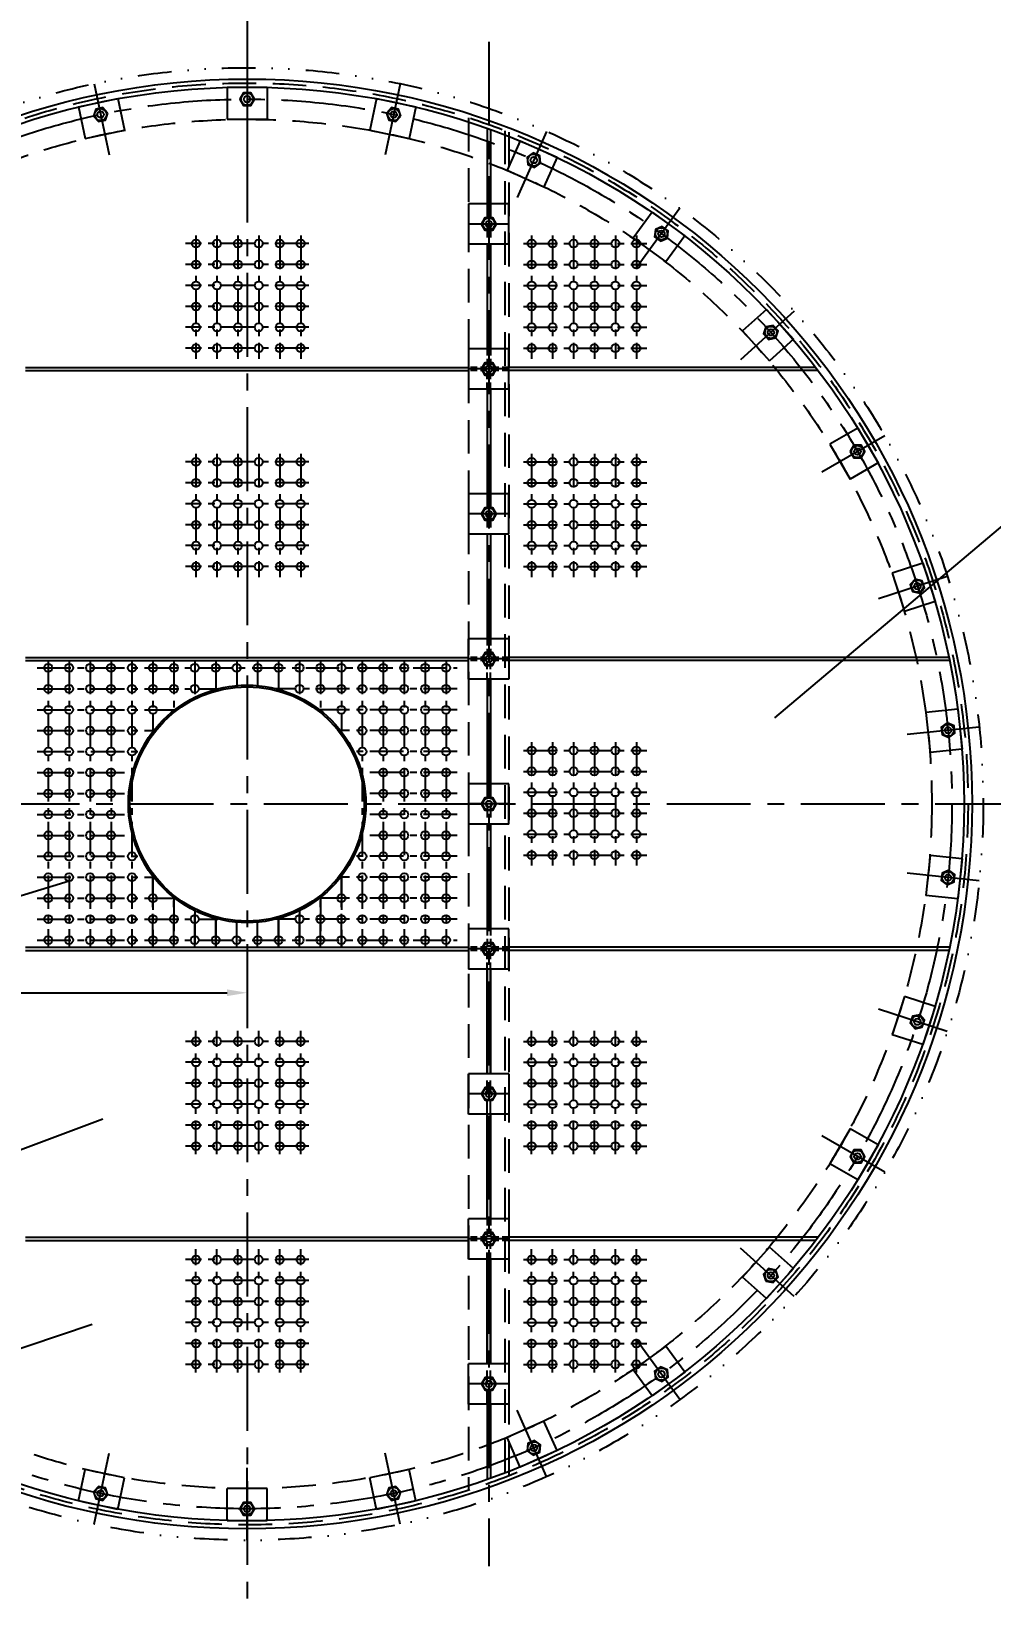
# Model space of a CAD drawing. Extents: x -28112 to -2231, y -2720 to 15724.
# Drawn here: x -7006 to -5220, y 1759 to 4687 of the extents above; entities that cross this region are included whole.
import ezdxf

# ---------------------------------------------------------------- set-up
doc = ezdxf.new("R2010")
doc.units = 0
doc.header["$LTSCALE"] = 250
doc.header["$MEASUREMENT"] = 0
for name, pattern in [('CENTER', [2, 1.25, -0.25, 0.25, -0.25]), ('DASHED', [0.75, 0.5, -0.25]), ('DIVIDE', [1.25, 0.5, -0.25, 0, -0.25, 0, -0.25])]:
    doc.linetypes.add(name, pattern=pattern)
doc.layers.get('0').update_dxf_attribs({"linetype": 'CONTINUOUS'})
doc.layers.get('DEFPOINTS').update_dxf_attribs({"linetype": 'CONTINUOUS'})
doc.layers.add('1', color=7, linetype='CONTINUOUS')
doc.styles.get("Standard").update_dxf_attribs({"font": 'txt.shx', "width": 0.75})
doc.dimstyles.new('STANDARD$0', dxfattribs={"dimscale": 15, "dimtxt": 3, "dimasz": 2.5, "dimexe": 1, "dimexo": 0, "dimgap": 1, "dimtad": 1, "dimdec": 0, "dimzin": 0, "dimdsep": 46, "dimtxsty": 'Standard', "dimcen": 0.09, "dimclrd": 7, "dimclre": 7, "dimclrt": 7, "dimadec": 0, "dimazin": 0, "dimtfac": 1, "dimtdec": 0, "dimtmove": 0, "dimatfit": 2, "dimfxl": 0, "dimtolj": 1, "dimtzin": 0, "dimarcsym": 0})

# ---------------------------------------------------------------- blocks, each defined once
blk = doc.blocks.new('*D191')
at = {"color": 7, "linetype": 'ByBlock'}
for p, q in [((-6137.9, 3103.8), (-6137.9, 2881.8)), ((-5162.9, 2975.4), (-5162.9, 2881.8)), ((-6100.4, 2896.8), (-5200.4, 2896.8))]:
    blk.add_line(p, q, dxfattribs=at)
for points in [[(-6100.4, 2903.1), (-6100.4, 2890.6), (-6137.9, 2896.8)], [(-5200.4, 2903.1), (-5200.4, 2890.6), (-5162.9, 2896.8)]]:
    blk.add_solid(points, dxfattribs=at)
at = {"layer": 'DEFPOINTS', "color": 0, "linetype": 'ByBlock'}
for p in [(-6137.9, 3103.8), (-5162.9, 2975.4), (-5162.9, 2896.8)]:
    blk.add_point(p, dxfattribs=at)
at = {"color": 7, "linetype": 'ByBlock', "insert": (-5859.4, 2934.3), "char_height": 45, "attachment_point": 5}
blk.add_mtext('\\A1;650', dxfattribs=at)

msp = doc.modelspace()

# ---------------------------------------------------------------- linework, layer by layer
at = {"layer": '1', "color": 0, "linetype": 'CENTER', "ltscale": 0.5}
for p, q in [((-6604, 4737.4), (-6604, 1759.3)), ((-6154, 4667.8), (-6154, 1829)), ((-6116.5, 4328.4), (-6191.5, 4328.4)), ((-6116.5, 4058.4), (-6191.5, 4058.4)), ((-6116.5, 3788.4), (-6191.5, 3788.4)), ((-6116.5, 3518.4), (-6191.5, 3518.4)), ((-8072.7, 3248.4), (-5135.4, 3248.4)), ((-6116.5, 3248.4), (-6191.5, 3248.4)), ((-6116.5, 2978.4), (-6191.5, 2978.4)), ((-6116.5, 2708.4), (-6191.5, 2708.4)), ((-6116.5, 2438.4), (-6191.5, 2438.4)), ((-6116.5, 2168.4), (-6191.5, 2168.4))]:
    msp.add_line(p, q, dxfattribs=at)
at = {"layer": '1', "color": 0}
for p, q in [((-6604, 4619.4), (-6604, 4484.4)), ((-6889.1, 4589.4), (-6861, 4457.4)), ((-6319, 4589.4), (-6347, 4457.4)), ((-6046.4, 4500.9), (-6101.3, 4377.6)), ((-5798.2, 4357.6), (-5877.5, 4248.4)), ((-5585.2, 4165.8), (-5685.5, 4075.5)), ((-5416.7, 3933.9), (-5533.6, 3866.4)), ((-5621, 3408.8), (-5172.9, 3786.6)), ((-5300.1, 3672.1), (-5428.5, 3630.3)), ((-5240.5, 3391.7), (-5374.8, 3377.6)), ((-6935.5, 3104.4), (-8153, 2735.7)), ((-5240.5, 3105.1), (-5374.8, 3119.2)), ((-5300.1, 2824.7), (-5428.5, 2866.4)), ((-6872.5, 2661.6), (-8153, 2179.7)), ((-5416.7, 2562.9), (-5533.6, 2630.4)), ((-5585.2, 2331), (-5685.5, 2421.3)), ((-6892.4, 2279.3), (-8153, 1854.2)), ((-5798.2, 2139.2), (-5877.5, 2248.4)), ((-6046.4, 1995.9), (-6101.3, 2119.2)), ((-6889.1, 1907.3), (-6861, 2039.4)), ((-6319, 1907.3), (-6347, 2039.4)), ((-6604, 1877.4), (-6604, 2012.4))]:
    msp.add_line(p, q, dxfattribs=at)
at = {"layer": '1', "color": 1}
for p, q in [((-6641.5, 4583.4), (-6641.5, 4523.4)), ((-6641.5, 4583.4), (-6566.5, 4583.4)), ((-6566.5, 4583.4), (-6566.5, 4523.4)), ((-6918.3, 4546.4), (-6844.9, 4562)), ((-6918.3, 4546.4), (-6905.8, 4487.7)), ((-6844.9, 4562), (-6832.4, 4503.3)), ((-6363.1, 4562), (-6375.6, 4503.3)), ((-6363.1, 4562), (-6289.8, 4546.4)), ((-6289.8, 4546.4), (-6302.2, 4487.7)), ((-6641.5, 4523.4), (-6566.5, 4523.4)), ((-6905.8, 4487.7), (-6832.4, 4503.3)), ((-6375.6, 4503.3), (-6302.2, 4487.7)), ((-6157, 4506.3), (-6157, 4365.9)), ((-6151, 4504.2), (-6151, 4365.9)), ((-6095.3, 4483.2), (-6119.7, 4428.4)), ((-6095.3, 4483.2), (-6026.8, 4452.7)), ((-6026.8, 4452.7), (-6051.2, 4397.9)), ((-6119.7, 4428.4), (-6051.2, 4397.9)), ((-6191.5, 4365.9), (-6191.5, 4290.9)), ((-6116.5, 4365.9), (-6191.5, 4365.9)), ((-6116.5, 4290.9), (-6116.5, 4365.9)), ((-5849.7, 4350.5), (-5884.9, 4301.9)), ((-5849.7, 4350.5), (-5789, 4306.4)), ((-5789, 4306.4), (-5824.3, 4257.8)), ((-6116.5, 4290.9), (-6191.5, 4290.9)), ((-6157, 4290.9), (-6157, 4095.9)), ((-6151, 4290.9), (-6151, 4095.9)), ((-5884.9, 4301.9), (-5824.3, 4257.8)), ((-5637, 4169.5), (-5681.6, 4129.4)), ((-5637, 4169.5), (-5586.8, 4113.8)), ((-5681.6, 4129.4), (-5631.4, 4073.7)), ((-5586.8, 4113.8), (-5631.4, 4073.7)), ((-6116.5, 4095.9), (-6191.5, 4095.9)), ((-6191.5, 4095.9), (-6191.5, 4020.9)), ((-6116.5, 4020.9), (-6116.5, 4095.9)), ((-7016.5, 4061.4), (-6191.5, 4061.4)), ((-7016.5, 4055.4), (-6191.5, 4055.4)), ((-5545.1, 4061.4), (-6116.5, 4061.4)), ((-5540.5, 4055.4), (-6116.5, 4055.4)), ((-6116.5, 4020.9), (-6191.5, 4020.9)), ((-6157, 4020.9), (-6157, 3825.9)), ((-6157, 4020.9), (-6157, 3825.9)), ((-6151, 4020.9), (-6151, 3825.9)), ((-6151, 4020.9), (-6151, 3825.9)), ((-5466.6, 3948.4), (-5518.6, 3918.4)), ((-5466.6, 3948.4), (-5429.1, 3883.4)), ((-5518.6, 3918.4), (-5481.1, 3853.4)), ((-5429.1, 3883.4), (-5481.1, 3853.4)), ((-6116.5, 3825.9), (-6191.5, 3825.9)), ((-6191.5, 3825.9), (-6191.5, 3750.9)), ((-6116.5, 3750.9), (-6116.5, 3825.9)), ((-6116.5, 3750.9), (-6191.5, 3750.9)), ((-6157, 3750.9), (-6157, 3555.9)), ((-6157, 3750.9), (-6157, 3555.9)), ((-6151, 3750.9), (-6151, 3555.9)), ((-6151, 3750.9), (-6151, 3555.9)), ((-5345.9, 3696.6), (-5403, 3678.1)), ((-5345.9, 3696.6), (-5322.8, 3625.3)), ((-5403, 3678.1), (-5379.8, 3606.7)), ((-5322.8, 3625.3), (-5379.8, 3606.7)), ((-6191.5, 3480.9), (-6191.5, 3555.9)), ((-6116.5, 3555.9), (-6191.5, 3555.9)), ((-6116.5, 3555.9), (-6116.5, 3480.9)), ((-7016.5, 3521.4), (-6191.5, 3521.4)), ((-7016.5, 3515.4), (-6191.5, 3515.4)), ((-5297.2, 3521.4), (-6116.5, 3521.4)), ((-5296, 3515.4), (-6116.5, 3515.4)), ((-6116.5, 3480.9), (-6191.5, 3480.9)), ((-6157, 3480.9), (-6157, 3285.9)), ((-6157, 3480.9), (-6157, 3285.9)), ((-6151, 3480.9), (-6151, 3285.9)), ((-6151, 3480.9), (-6151, 3285.9)), ((-5280.2, 3425.2), (-5339.9, 3419)), ((-5339.9, 3419), (-5332.1, 3344.4)), ((-5280.2, 3425.2), (-5272.4, 3350.6)), ((-5272.4, 3350.6), (-5332.1, 3344.4)), ((-6191.5, 3285.9), (-6191.5, 3210.9)), ((-6116.5, 3285.9), (-6191.5, 3285.9)), ((-6116.5, 3210.9), (-6116.5, 3285.9)), ((-6116.5, 3210.9), (-6191.5, 3210.9)), ((-6157, 3210.9), (-6157, 3015.9)), ((-6157, 3210.9), (-6157, 3015.9)), ((-6151, 3210.9), (-6151, 3015.9)), ((-6151, 3210.9), (-6151, 3015.9)), ((-5332.1, 3152.4), (-5339.9, 3077.8)), ((-5272.4, 3146.1), (-5332.1, 3152.4)), ((-5272.4, 3146.1), (-5280.2, 3071.6)), ((-5280.2, 3071.6), (-5339.9, 3077.8)), ((-6191.5, 3015.9), (-6191.5, 2940.9)), ((-6116.5, 3015.9), (-6191.5, 3015.9)), ((-6116.5, 2940.9), (-6116.5, 3015.9)), ((-7016.5, 2981.4), (-6191.5, 2981.4)), ((-7016.5, 2975.4), (-6191.5, 2975.4)), ((-5296, 2981.4), (-6116.5, 2981.4)), ((-5297.2, 2975.4), (-6116.5, 2975.4)), ((-6116.5, 2940.9), (-6191.5, 2940.9)), ((-6157, 2940.9), (-6157, 2745.9)), ((-6157, 2940.9), (-6157, 2745.9)), ((-6157, 2745.9), (-6157, 2940.9)), ((-6151, 2940.9), (-6151, 2745.9)), ((-6151, 2940.9), (-6151, 2745.9)), ((-6151, 2745.9), (-6151, 2940.9)), ((-5379.8, 2890.1), (-5403, 2818.7)), ((-5322.8, 2871.5), (-5379.8, 2890.1)), ((-5322.8, 2871.5), (-5345.9, 2800.2)), ((-5345.9, 2800.2), (-5403, 2818.7)), ((-6191.5, 2670.9), (-6191.5, 2745.9)), ((-6116.5, 2745.9), (-6191.5, 2745.9)), ((-6116.5, 2745.9), (-6116.5, 2670.9)), ((-6116.5, 2670.9), (-6191.5, 2670.9)), ((-6157, 2670.9), (-6157, 2475.9)), ((-6157, 2475.9), (-6157, 2670.9)), ((-6157, 2670.9), (-6157, 2475.9)), ((-6151, 2670.9), (-6151, 2475.9)), ((-6151, 2475.9), (-6151, 2670.9)), ((-6151, 2670.9), (-6151, 2475.9)), ((-5481.1, 2643.4), (-5518.6, 2578.4)), ((-5429.1, 2613.4), (-5481.1, 2643.4)), ((-5429.1, 2613.4), (-5466.6, 2548.4)), ((-5466.6, 2548.4), (-5518.6, 2578.4)), ((-6191.5, 2400.9), (-6191.5, 2475.9)), ((-6116.5, 2475.9), (-6191.5, 2475.9)), ((-6116.5, 2475.9), (-6116.5, 2400.9)), ((-7016.5, 2441.4), (-6191.5, 2441.4)), ((-7016.5, 2435.4), (-6191.5, 2435.4)), ((-5540.5, 2441.4), (-6116.5, 2441.4)), ((-5545.1, 2435.4), (-6116.5, 2435.4)), ((-6116.5, 2400.9), (-6191.5, 2400.9)), ((-6157, 2400.9), (-6157, 2205.9)), ((-6157, 2400.9), (-6157, 2205.9)), ((-6157, 2205.9), (-6157, 2400.9)), ((-6151, 2400.9), (-6151, 2205.9)), ((-6151, 2400.9), (-6151, 2205.9)), ((-6151, 2205.9), (-6151, 2400.9)), ((-5631.4, 2423.1), (-5681.6, 2367.4)), ((-5586.8, 2383), (-5631.4, 2423.1)), ((-5586.8, 2383), (-5637, 2327.2)), ((-5637, 2327.2), (-5681.6, 2367.4)), ((-5824.3, 2238.9), (-5884.9, 2194.9)), ((-5789, 2190.4), (-5824.3, 2238.9)), ((-6116.5, 2205.9), (-6191.5, 2205.9)), ((-6191.5, 2130.9), (-6191.5, 2205.9)), ((-6116.5, 2205.9), (-6116.5, 2130.9)), ((-5849.7, 2146.3), (-5884.9, 2194.9)), ((-5789, 2190.4), (-5849.7, 2146.3)), ((-6116.5, 2130.9), (-6191.5, 2130.9)), ((-6157, 2130.9), (-6157, 1990.4)), ((-6157, 2130.9), (-6157, 1990.4)), ((-6151, 2130.9), (-6151, 1992.6)), ((-6151, 2130.9), (-6151, 1992.6)), ((-6051.2, 2098.9), (-6119.7, 2068.4)), ((-6026.8, 2044.1), (-6051.2, 2098.9)), ((-6095.3, 2013.6), (-6119.7, 2068.4)), ((-6026.8, 2044.1), (-6095.3, 2013.6)), ((-6918.3, 1950.4), (-6905.8, 2009)), ((-6832.4, 1993.5), (-6905.8, 2009)), ((-6844.9, 1934.8), (-6832.4, 1993.5)), ((-6302.2, 2009), (-6375.6, 1993.5)), ((-6363.1, 1934.8), (-6375.6, 1993.5)), ((-6289.8, 1950.4), (-6302.2, 2009)), ((-6566.5, 1973.4), (-6641.5, 1973.4)), ((-6641.5, 1913.4), (-6641.5, 1973.4)), ((-6566.5, 1913.4), (-6566.5, 1973.4)), ((-6844.9, 1934.8), (-6918.3, 1950.4)), ((-6289.8, 1950.4), (-6363.1, 1934.8)), ((-6566.5, 1913.4), (-6641.5, 1913.4))]:
    msp.add_line(p, q, dxfattribs=at)
at = {"layer": '1', "color": 0, "linetype": 'DASHED', "ltscale": 0.5}
for p, q in [((-6191.5, 4525.9), (-6191.5, 1970.8)), ((-6124, 4502.1), (-6124, 1994.6)), ((-6116.5, 4499.2), (-6116.5, 1997.5))]:
    msp.add_line(p, q, dxfattribs=at)
at = {"layer": '1', "color": 0, "linetype": 'DASHED', "ltscale": 0.2}
for p, q in [((-6157, 4365.9), (-6157, 4290.9)), ((-6151, 4365.9), (-6151, 4290.9)), ((-6157, 3825.9), (-6157, 3750.9)), ((-6151, 3825.9), (-6151, 3750.9)), ((-6157, 3285.9), (-6157, 3210.9)), ((-6151, 3285.9), (-6151, 3210.9)), ((-6157, 2670.9), (-6157, 2745.9)), ((-6151, 2670.9), (-6151, 2745.9)), ((-6157, 2130.9), (-6157, 2205.9)), ((-6151, 2130.9), (-6151, 2205.9))]:
    msp.add_line(p, q, dxfattribs=at)
at = {"layer": '1', "color": 0, "linetype": 'CENTER', "ltscale": 0.2}
for p, q in [((-6699.3, 4307.1), (-6699.3, 4077.5)), ((-6660.3, 4307.1), (-6660.3, 4077.5)), ((-6621.3, 4307.1), (-6621.3, 4077.5)), ((-6582.3, 4307.1), (-6582.3, 4077.5)), ((-6543.3, 4307.1), (-6543.3, 4077.5)), ((-6504.3, 4307.1), (-6504.3, 4077.5)), ((-6074.2, 4307.1), (-6074.2, 4077.5)), ((-6035.2, 4307.1), (-6035.2, 4077.5)), ((-5996.2, 4307.1), (-5996.2, 4077.5)), ((-5957.2, 4307.1), (-5957.2, 4077.5)), ((-5918.2, 4307.1), (-5918.2, 4077.5)), ((-5879.2, 4307.1), (-5879.2, 4077.5)), ((-6489.2, 4292), (-6718.8, 4292)), ((-6089.3, 4292), (-5859.7, 4292)), ((-6489.2, 4253), (-6718.8, 4253)), ((-6089.3, 4253), (-5859.7, 4253)), ((-6489.2, 4214), (-6718.8, 4214)), ((-6089.3, 4214), (-5859.7, 4214)), ((-6489.2, 4175), (-6718.8, 4175)), ((-6089.3, 4175), (-5859.7, 4175)), ((-6489.2, 4136), (-6718.8, 4136)), ((-6089.3, 4136), (-5859.7, 4136)), ((-6489.2, 4097), (-6718.8, 4097)), ((-6089.3, 4097), (-5859.7, 4097)), ((-6699.3, 3900.5), (-6699.3, 3670.9)), ((-6660.3, 3900.5), (-6660.3, 3670.9)), ((-6621.3, 3900.5), (-6621.3, 3670.9)), ((-6582.3, 3900.5), (-6582.3, 3670.9)), ((-6543.3, 3900.5), (-6543.3, 3670.9)), ((-6504.3, 3900.5), (-6504.3, 3670.9)), ((-6074.2, 3900.5), (-6074.2, 3670.9)), ((-6035.2, 3900.5), (-6035.2, 3670.9)), ((-5996.2, 3900.5), (-5996.2, 3670.9)), ((-5957.2, 3900.5), (-5957.2, 3670.9)), ((-5918.2, 3900.5), (-5918.2, 3670.9)), ((-5879.2, 3900.5), (-5879.2, 3670.9)), ((-6489.2, 3885.4), (-6718.8, 3885.4)), ((-6089.3, 3885.4), (-5859.7, 3885.4)), ((-6489.2, 3846.4), (-6718.8, 3846.4)), ((-6089.3, 3846.4), (-5859.7, 3846.4)), ((-6489.2, 3807.4), (-6718.8, 3807.4)), ((-6089.3, 3807.4), (-5859.7, 3807.4)), ((-6489.2, 3768.4), (-6718.8, 3768.4)), ((-6089.3, 3768.4), (-5859.7, 3768.4)), ((-6489.2, 3729.4), (-6718.8, 3729.4)), ((-6089.3, 3729.4), (-5859.7, 3729.4)), ((-6489.2, 3690.4), (-6718.8, 3690.4)), ((-6089.3, 3690.4), (-5859.7, 3690.4)), ((-6974.5, 3515.4), (-6974.5, 2981.4)), ((-6935.5, 3515.4), (-6935.5, 2981.4)), ((-6896.5, 3515.4), (-6896.5, 2981.4)), ((-6857.5, 3515.4), (-6857.5, 2981.4)), ((-6818.5, 3515.4), (-6818.5, 2981.4)), ((-6779.5, 3515.4), (-6779.5, 3383.1)), ((-6740.5, 3515.4), (-6740.5, 3422.5)), ((-6701.5, 3515.4), (-6701.5, 3447)), ((-6662.5, 3515.4), (-6662.5, 3461.8)), ((-6623.5, 3515.4), (-6623.5, 3468.8)), ((-6584.5, 3515.4), (-6584.5, 3468.8)), ((-6545.5, 3515.4), (-6545.5, 3461.8)), ((-6506.5, 3515.4), (-6506.5, 3447)), ((-6467.5, 3515.4), (-6467.5, 3422.5)), ((-6428.5, 3515.4), (-6428.5, 3383.1)), ((-6389.5, 3515.4), (-6389.5, 2981.4)), ((-6350.5, 3515.4), (-6350.5, 2981.4)), ((-6311.5, 3515.4), (-6311.5, 2981.4)), ((-6272.5, 3515.4), (-6272.5, 2981.4)), ((-6233.5, 3515.4), (-6233.5, 2981.4)), ((-6994.9, 3501.9), (-6213.1, 3501.9)), ((-6994.9, 3462.9), (-6658.3, 3462.9)), ((-6213.1, 3462.9), (-6549.8, 3462.9)), ((-6994.9, 3423.9), (-6738.7, 3423.9)), ((-6213.1, 3423.9), (-6469.3, 3423.9)), ((-6994.9, 3384.9), (-6778.1, 3384.9)), ((-6213.1, 3384.9), (-6429.9, 3384.9)), ((-6994.9, 3345.9), (-6802.6, 3345.9)), ((-6213.1, 3345.9), (-6405.4, 3345.9)), ((-6089.3, 3348.1), (-5859.7, 3348.1)), ((-6074.2, 3363.2), (-6074.2, 3133.6)), ((-6035.2, 3363.2), (-6035.2, 3133.6)), ((-5996.2, 3363.2), (-5996.2, 3133.6)), ((-5957.2, 3363.2), (-5957.2, 3133.6)), ((-5918.2, 3363.2), (-5918.2, 3133.6)), ((-5879.2, 3363.2), (-5879.2, 3133.6)), ((-6089.3, 3309.1), (-5859.7, 3309.1)), ((-6994.9, 3306.9), (-6817.4, 3306.9)), ((-6213.1, 3306.9), (-6390.6, 3306.9)), ((-6994.9, 3267.9), (-6824.4, 3267.9)), ((-6213.1, 3267.9), (-6383.6, 3267.9)), ((-6089.3, 3270.1), (-5859.7, 3270.1)), ((-6994.9, 3228.9), (-6824.4, 3228.9)), ((-6213.1, 3228.9), (-6383.6, 3228.9)), ((-6089.3, 3231.1), (-5859.7, 3231.1)), ((-6089.3, 3192.1), (-5859.7, 3192.1)), ((-6994.9, 3189.9), (-6817.4, 3189.9)), ((-6213.1, 3189.9), (-6390.6, 3189.9)), ((-6994.9, 3150.9), (-6802.6, 3150.9)), ((-6213.1, 3150.9), (-6405.4, 3150.9)), ((-6089.3, 3153.1), (-5859.7, 3153.1)), ((-6994.9, 3111.9), (-6778.1, 3111.9)), ((-6779.5, 3113.7), (-6779.5, 2981.4)), ((-6779.5, 2981.4), (-6779.5, 3113.7)), ((-6213.1, 3111.9), (-6429.9, 3111.9)), ((-6428.5, 2981.4), (-6428.5, 3113.7)), ((-6428.5, 3113.7), (-6428.5, 2981.4)), ((-6740.5, 3074.3), (-6740.5, 2981.4)), ((-6740.5, 2981.4), (-6740.5, 3074.3)), ((-6467.5, 2981.4), (-6467.5, 3074.3)), ((-6467.5, 3074.3), (-6467.5, 2981.4)), ((-6994.9, 3072.9), (-6738.7, 3072.9)), ((-6701.5, 3049.8), (-6701.5, 2981.4)), ((-6701.5, 2981.4), (-6701.5, 3049.8)), ((-6506.5, 2981.4), (-6506.5, 3049.8)), ((-6506.5, 3049.8), (-6506.5, 2981.4)), ((-6213.1, 3072.9), (-6469.3, 3072.9)), ((-6994.9, 3033.9), (-6658.3, 3033.9)), ((-6662.5, 3035), (-6662.5, 2981.4)), ((-6662.5, 2981.4), (-6662.5, 3035)), ((-6623.5, 2981.4), (-6623.5, 3028)), ((-6584.5, 2981.4), (-6584.5, 3028)), ((-6213.1, 3033.9), (-6549.8, 3033.9)), ((-6545.5, 2981.4), (-6545.5, 3035)), ((-6545.5, 3035), (-6545.5, 2981.4)), ((-6994.9, 2994.9), (-6213.1, 2994.9)), ((-6699.3, 2596.2), (-6699.3, 2825.8)), ((-6660.3, 2596.2), (-6660.3, 2825.8)), ((-6621.3, 2596.2), (-6621.3, 2825.8)), ((-6582.3, 2596.2), (-6582.3, 2825.8)), ((-6543.3, 2596.2), (-6543.3, 2825.8)), ((-6504.3, 2596.2), (-6504.3, 2825.8)), ((-6074.2, 2596.2), (-6074.2, 2825.8)), ((-6035.2, 2596.2), (-6035.2, 2825.8)), ((-5996.2, 2596.2), (-5996.2, 2825.8)), ((-5957.2, 2596.2), (-5957.2, 2825.8)), ((-5918.2, 2596.2), (-5918.2, 2825.8)), ((-5879.2, 2596.2), (-5879.2, 2825.8)), ((-6489.2, 2806.3), (-6718.8, 2806.3)), ((-6089.3, 2806.3), (-5859.7, 2806.3)), ((-6489.2, 2767.3), (-6718.8, 2767.3)), ((-6089.3, 2767.3), (-5859.7, 2767.3)), ((-6489.2, 2728.3), (-6718.8, 2728.3)), ((-6089.3, 2728.3), (-5859.7, 2728.3)), ((-6489.2, 2689.3), (-6718.8, 2689.3)), ((-6089.3, 2689.3), (-5859.7, 2689.3)), ((-6489.2, 2650.3), (-6718.8, 2650.3)), ((-6089.3, 2650.3), (-5859.7, 2650.3)), ((-6489.2, 2611.3), (-6718.8, 2611.3)), ((-6089.3, 2611.3), (-5859.7, 2611.3)), ((-6699.3, 2189.7), (-6699.3, 2419.3)), ((-6660.3, 2189.7), (-6660.3, 2419.3)), ((-6621.3, 2189.7), (-6621.3, 2419.3)), ((-6582.3, 2189.7), (-6582.3, 2419.3)), ((-6543.3, 2189.7), (-6543.3, 2419.3)), ((-6504.3, 2189.7), (-6504.3, 2419.3)), ((-6074.2, 2189.7), (-6074.2, 2419.3)), ((-6035.2, 2189.7), (-6035.2, 2419.3)), ((-5996.2, 2189.7), (-5996.2, 2419.3)), ((-5957.2, 2189.7), (-5957.2, 2419.3)), ((-5918.2, 2189.7), (-5918.2, 2419.3)), ((-5879.2, 2189.7), (-5879.2, 2419.3)), ((-6489.2, 2399.8), (-6718.8, 2399.8)), ((-6089.3, 2399.8), (-5859.7, 2399.8)), ((-6489.2, 2360.8), (-6718.8, 2360.8)), ((-6089.3, 2360.8), (-5859.7, 2360.8)), ((-6489.2, 2321.8), (-6718.8, 2321.8)), ((-6089.3, 2321.8), (-5859.7, 2321.8)), ((-6489.2, 2282.8), (-6718.8, 2282.8)), ((-6089.3, 2282.8), (-5859.7, 2282.8)), ((-6489.2, 2243.8), (-6718.8, 2243.8)), ((-6089.3, 2243.8), (-5859.7, 2243.8)), ((-6489.2, 2204.8), (-6718.8, 2204.8)), ((-6089.3, 2204.8), (-5859.7, 2204.8))]:
    msp.add_line(p, q, dxfattribs=at)
at = {"layer": '1', "color": 0, "linetype": 'DASHED', "ltscale": 0.1}
for p, q in [((-6157, 4095.9), (-6157, 4061.4)), ((-6151, 4095.9), (-6151, 4061.4)), ((-6157, 4061.4), (-6191.5, 4061.4)), ((-6157, 4055.4), (-6191.5, 4055.4)), ((-6157, 4020.9), (-6157, 4055.4)), ((-6116.5, 4061.4), (-6151, 4061.4)), ((-6151, 4020.9), (-6151, 4055.4)), ((-6116.5, 4055.4), (-6151, 4055.4)), ((-6157, 3555.9), (-6157, 3521.4)), ((-6151, 3555.9), (-6151, 3521.4)), ((-6157, 3521.4), (-6191.5, 3521.4)), ((-6157, 3515.4), (-6191.5, 3515.4)), ((-6157, 3480.9), (-6157, 3515.4)), ((-6116.5, 3521.4), (-6151, 3521.4)), ((-6151, 3480.9), (-6151, 3515.4)), ((-6116.5, 3515.4), (-6151, 3515.4)), ((-6157, 3015.9), (-6157, 2981.4)), ((-6151, 3015.9), (-6151, 2981.4)), ((-6157, 2981.4), (-6191.5, 2981.4)), ((-6157, 2975.4), (-6191.5, 2975.4)), ((-6157, 2940.9), (-6157, 2975.4)), ((-6116.5, 2981.4), (-6151, 2981.4)), ((-6151, 2940.9), (-6151, 2975.4)), ((-6116.5, 2975.4), (-6151, 2975.4)), ((-6157, 2475.9), (-6157, 2441.4)), ((-6151, 2475.9), (-6151, 2441.4)), ((-6157, 2441.4), (-6191.5, 2441.4)), ((-6157, 2435.4), (-6191.5, 2435.4)), ((-6157, 2400.9), (-6157, 2435.4)), ((-6116.5, 2441.4), (-6151, 2441.4)), ((-6151, 2400.9), (-6151, 2435.4)), ((-6116.5, 2435.4), (-6151, 2435.4))]:
    msp.add_line(p, q, dxfattribs=at)
at = {"layer": '1', "color": 1}
for points in [[(-6590.3, 4560.9), (-6597.1, 4572.8), (-6610.9, 4572.8), (-6617.8, 4560.9), (-6610.9, 4549), (-6597.1, 4549)], [(-6863.5, 4535.1), (-6872.7, 4545.3), (-6886.1, 4542.4), (-6890.3, 4529.4), (-6881.1, 4519.1), (-6867.7, 4522)], [(-6317.7, 4529.4), (-6321.9, 4542.4), (-6335.4, 4545.3), (-6344.6, 4535.1), (-6340.3, 4522), (-6326.9, 4519.1)], [(-6057.6, 4441.8), (-6059.1, 4455.5), (-6071.6, 4461.1), (-6082.7, 4453), (-6081.3, 4439.3), (-6068.7, 4433.7)], [(-6167.8, 4328.4), (-6160.9, 4340.3), (-6147.1, 4340.3), (-6140.3, 4328.4), (-6147.1, 4316.5), (-6160.9, 4316.5)], [(-5821.4, 4302.1), (-5820, 4315.8), (-5831.1, 4323.9), (-5843.7, 4318.3), (-5845.1, 4304.6), (-5834, 4296.6)], [(-5619.4, 4116.4), (-5615.2, 4129.5), (-5624.4, 4139.7), (-5637.8, 4136.8), (-5642.1, 4123.8), (-5632.9, 4113.5)], [(-6167.8, 4058.4), (-6160.9, 4070.3), (-6147.1, 4070.3), (-6140.3, 4058.4), (-6147.1, 4046.5), (-6160.9, 4046.5)], [(-5460.5, 3892.7), (-5453.6, 3904.6), (-5460.5, 3916.5), (-5474.2, 3916.5), (-5481.1, 3904.6), (-5474.2, 3892.7)], [(-6167.8, 3788.4), (-6160.9, 3800.3), (-6147.1, 3800.3), (-6140.3, 3788.4), (-6147.1, 3776.5), (-6160.9, 3776.5)], [(-5351.5, 3640.9), (-5342.3, 3651.1), (-5346.6, 3664.2), (-5360, 3667.1), (-5369.2, 3656.8), (-5365, 3643.8)], [(-6167.8, 3518.4), (-6160.9, 3506.5), (-6147.1, 3506.5), (-6140.3, 3518.4), (-6147.1, 3530.3), (-6160.9, 3530.3)], [(-5297.3, 3371.9), (-5286.1, 3380), (-5287.6, 3393.7), (-5300.1, 3399.3), (-5311.3, 3391.2), (-5309.8, 3377.5)], [(-6167.8, 3248.4), (-6160.9, 3260.3), (-6147.1, 3260.3), (-6140.3, 3248.4), (-6147.1, 3236.5), (-6160.9, 3236.5)], [(-5300.1, 3097.5), (-5287.6, 3103.1), (-5286.1, 3116.8), (-5297.3, 3124.9), (-5309.8, 3119.3), (-5311.3, 3105.6)], [(-6167.8, 2978.4), (-6160.9, 2990.3), (-6147.1, 2990.3), (-6140.3, 2978.4), (-6147.1, 2966.5), (-6160.9, 2966.5)], [(-5360, 2829.7), (-5346.6, 2832.6), (-5342.3, 2845.7), (-5351.5, 2855.9), (-5365, 2853), (-5369.2, 2839.9)], [(-6167.8, 2708.4), (-6160.9, 2696.5), (-6147.1, 2696.5), (-6140.3, 2708.4), (-6147.1, 2720.3), (-6160.9, 2720.3)], [(-5474.2, 2580.2), (-5460.5, 2580.2), (-5453.6, 2592.1), (-5460.5, 2604), (-5474.2, 2604), (-5481.1, 2592.1)], [(-6167.8, 2438.4), (-6160.9, 2426.5), (-6147.1, 2426.5), (-6140.3, 2438.4), (-6147.1, 2450.3), (-6160.9, 2450.3)], [(-5637.8, 2359.9), (-5624.4, 2357.1), (-5615.2, 2367.3), (-5619.4, 2380.4), (-5632.9, 2383.2), (-5642.1, 2373)], [(-5843.7, 2178.5), (-5831.1, 2172.9), (-5820, 2181), (-5821.4, 2194.6), (-5834, 2200.2), (-5845.1, 2192.1)], [(-6167.8, 2168.4), (-6160.9, 2156.5), (-6147.1, 2156.5), (-6140.3, 2168.4), (-6147.1, 2180.3), (-6160.9, 2180.3)], [(-6082.7, 2043.8), (-6071.6, 2035.7), (-6059.1, 2041.3), (-6057.6, 2055), (-6068.7, 2063), (-6081.3, 2057.4)], [(-6890.3, 1967.4), (-6886.1, 1954.4), (-6872.7, 1951.5), (-6863.5, 1961.7), (-6867.7, 1974.8), (-6881.1, 1977.6)], [(-6344.6, 1961.7), (-6335.4, 1951.5), (-6321.9, 1954.4), (-6317.7, 1967.4), (-6326.9, 1977.6), (-6340.3, 1974.8)], [(-6617.8, 1935.9), (-6610.9, 1924), (-6597.1, 1924), (-6590.3, 1935.9), (-6597.1, 1947.8), (-6610.9, 1947.8)]]:
    msp.add_lwpolyline(points, close=True, dxfattribs=at)
at = {"layer": '1', "color": 0, "linetype": 'DIVIDE', "ltscale": 0.5}
msp.add_circle((-6604, 3248.4), 1371, dxfattribs=at)
at = {"layer": '1', "color": 1}
for centre, radius in [((-6604, 3248.4), 1350), ((-6604, 3248.4), 1335), ((-6604, 4560.9), 11.2), ((-6876.9, 4532.2), 11.2), ((-6876.9, 4532.2), 6), ((-6604, 4560.9), 6), ((-6331.1, 4532.2), 11.2), ((-6331.1, 4532.2), 6), ((-6070.2, 4447.4), 11.2), ((-6070.2, 4447.4), 6), ((-6154, 4328.4), 11.2), ((-6154, 4328.4), 6), ((-5832.5, 4310.2), 11.2), ((-5832.5, 4310.2), 6), ((-6699.3, 4292), 7.5), ((-6660.3, 4292), 7.5), ((-6621.3, 4292), 7.5), ((-6582.3, 4292), 7.5), ((-6543.3, 4292), 7.5), ((-6504.3, 4292), 7.5), ((-6074.2, 4292), 7.5), ((-6035.2, 4292), 7.5), ((-5996.2, 4292), 7.5), ((-5957.2, 4292), 7.5), ((-5918.2, 4292), 7.5), ((-5879.2, 4292), 7.5), ((-6699.3, 4253), 7.5), ((-6660.3, 4253), 7.5), ((-6621.3, 4253), 7.5), ((-6582.3, 4253), 7.5), ((-6543.3, 4253), 7.5), ((-6504.3, 4253), 7.5), ((-6074.2, 4253), 7.5), ((-6035.2, 4253), 7.5), ((-5996.2, 4253), 7.5), ((-5957.2, 4253), 7.5), ((-5918.2, 4253), 7.5), ((-5879.2, 4253), 7.5), ((-6699.3, 4214), 7.5), ((-6660.3, 4214), 7.5), ((-6621.3, 4214), 7.5), ((-6582.3, 4214), 7.5), ((-6543.3, 4214), 7.5), ((-6504.3, 4214), 7.5), ((-6074.2, 4214), 7.5), ((-6035.2, 4214), 7.5), ((-5996.2, 4214), 7.5), ((-5957.2, 4214), 7.5), ((-5918.2, 4214), 7.5), ((-5879.2, 4214), 7.5), ((-6699.3, 4175), 7.5), ((-6660.3, 4175), 7.5), ((-6621.3, 4175), 7.5), ((-6582.3, 4175), 7.5), ((-6543.3, 4175), 7.5), ((-6504.3, 4175), 7.5), ((-6074.2, 4175), 7.5), ((-6035.2, 4175), 7.5), ((-5996.2, 4175), 7.5), ((-5957.2, 4175), 7.5), ((-5918.2, 4175), 7.5), ((-5879.2, 4175), 7.5), ((-6699.3, 4136), 7.5), ((-6660.3, 4136), 7.5), ((-6621.3, 4136), 7.5), ((-6582.3, 4136), 7.5), ((-6543.3, 4136), 7.5), ((-6504.3, 4136), 7.5), ((-6074.2, 4136), 7.5), ((-6035.2, 4136), 7.5), ((-5996.2, 4136), 7.5), ((-5957.2, 4136), 7.5), ((-5918.2, 4136), 7.5), ((-5879.2, 4136), 7.5), ((-5628.6, 4126.6), 11.2), ((-5628.6, 4126.6), 6), ((-6699.3, 4097), 7.5), ((-6660.3, 4097), 7.5), ((-6621.3, 4097), 7.5), ((-6582.3, 4097), 7.5), ((-6543.3, 4097), 7.5), ((-6504.3, 4097), 7.5), ((-6074.2, 4097), 7.5), ((-6035.2, 4097), 7.5), ((-5996.2, 4097), 7.5), ((-5957.2, 4097), 7.5), ((-5918.2, 4097), 7.5), ((-5879.2, 4097), 7.5), ((-6154, 4058.4), 11.2), ((-6154, 4058.4), 6), ((-5467.4, 3904.6), 11.2), ((-5467.4, 3904.6), 6), ((-6699.3, 3885.4), 7.5), ((-6660.3, 3885.4), 7.5), ((-6621.3, 3885.4), 7.5), ((-6582.3, 3885.4), 7.5), ((-6543.3, 3885.4), 7.5), ((-6504.3, 3885.4), 7.5), ((-6074.2, 3885.4), 7.5), ((-6035.2, 3885.4), 7.5), ((-5996.2, 3885.4), 7.5), ((-5957.2, 3885.4), 7.5), ((-5918.2, 3885.4), 7.5), ((-5879.2, 3885.4), 7.5), ((-6699.3, 3846.4), 7.5), ((-6660.3, 3846.4), 7.5), ((-6621.3, 3846.4), 7.5), ((-6582.3, 3846.4), 7.5), ((-6543.3, 3846.4), 7.5), ((-6504.3, 3846.4), 7.5), ((-6074.2, 3846.4), 7.5), ((-6035.2, 3846.4), 7.5), ((-5996.2, 3846.4), 7.5), ((-5957.2, 3846.4), 7.5), ((-5918.2, 3846.4), 7.5), ((-5879.2, 3846.4), 7.5), ((-6699.3, 3807.4), 7.5), ((-6660.3, 3807.4), 7.5), ((-6621.3, 3807.4), 7.5), ((-6582.3, 3807.4), 7.5), ((-6543.3, 3807.4), 7.5), ((-6504.3, 3807.4), 7.5), ((-6074.2, 3807.4), 7.5), ((-6035.2, 3807.4), 7.5), ((-5996.2, 3807.4), 7.5), ((-5957.2, 3807.4), 7.5), ((-5918.2, 3807.4), 7.5), ((-5879.2, 3807.4), 7.5), ((-6154, 3788.4), 11.2), ((-6154, 3788.4), 6), ((-6699.3, 3768.4), 7.5), ((-6660.3, 3768.4), 7.5), ((-6621.3, 3768.4), 7.5), ((-6582.3, 3768.4), 7.5), ((-6543.3, 3768.4), 7.5), ((-6504.3, 3768.4), 7.5), ((-6074.2, 3768.4), 7.5), ((-6035.2, 3768.4), 7.5), ((-5996.2, 3768.4), 7.5), ((-5957.2, 3768.4), 7.5), ((-5918.2, 3768.4), 7.5), ((-5879.2, 3768.4), 7.5), ((-6699.3, 3729.4), 7.5), ((-6660.3, 3729.4), 7.5), ((-6621.3, 3729.4), 7.5), ((-6582.3, 3729.4), 7.5), ((-6543.3, 3729.4), 7.5), ((-6504.3, 3729.4), 7.5), ((-6074.2, 3729.4), 7.5), ((-6035.2, 3729.4), 7.5), ((-5996.2, 3729.4), 7.5), ((-5957.2, 3729.4), 7.5), ((-5918.2, 3729.4), 7.5), ((-5879.2, 3729.4), 7.5), ((-6699.3, 3690.4), 7.5), ((-6660.3, 3690.4), 7.5), ((-6621.3, 3690.4), 7.5), ((-6582.3, 3690.4), 7.5), ((-6543.3, 3690.4), 7.5), ((-6504.3, 3690.4), 7.5), ((-6074.2, 3690.4), 7.5), ((-6035.2, 3690.4), 7.5), ((-5996.2, 3690.4), 7.5), ((-5957.2, 3690.4), 7.5), ((-5918.2, 3690.4), 7.5), ((-5879.2, 3690.4), 7.5), ((-5355.8, 3654), 11.2), ((-5355.8, 3654), 6), ((-6154, 3518.4), 11.2), ((-6154, 3518.4), 6), ((-6974.5, 3501.9), 7.5), ((-6935.5, 3501.9), 7.5), ((-6896.5, 3501.9), 7.5), ((-6857.5, 3501.9), 7.5), ((-6818.5, 3501.9), 7.5), ((-6779.5, 3501.9), 7.5), ((-6740.5, 3501.9), 7.5), ((-6701.5, 3501.9), 7.5), ((-6662.5, 3501.9), 7.5), ((-6623.5, 3501.9), 7.5), ((-6584.5, 3501.9), 7.5), ((-6545.5, 3501.9), 7.5), ((-6506.5, 3501.9), 7.5), ((-6467.5, 3501.9), 7.5), ((-6428.5, 3501.9), 7.5), ((-6389.5, 3501.9), 7.5), ((-6350.5, 3501.9), 7.5), ((-6311.5, 3501.9), 7.5), ((-6272.5, 3501.9), 7.5), ((-6233.5, 3501.9), 7.5), ((-6974.5, 3462.9), 7.5), ((-6935.5, 3462.9), 7.5), ((-6896.5, 3462.9), 7.5), ((-6857.5, 3462.9), 7.5), ((-6818.5, 3462.9), 7.5), ((-6604, 3248.4), 221.2), ((-6604, 3248.4), 218.2), ((-6779.5, 3462.9), 7.5), ((-6740.5, 3462.9), 7.5), ((-6701.5, 3462.9), 7.5), ((-6506.5, 3462.9), 7.5), ((-6467.5, 3462.9), 7.5), ((-6428.5, 3462.9), 7.5), ((-6389.5, 3462.9), 7.5), ((-6350.5, 3462.9), 7.5), ((-6311.5, 3462.9), 7.5), ((-6272.5, 3462.9), 7.5), ((-6233.5, 3462.9), 7.5), ((-6974.5, 3423.9), 7.5), ((-6935.5, 3423.9), 7.5), ((-6896.5, 3423.9), 7.5), ((-6857.5, 3423.9), 7.5), ((-6818.5, 3423.9), 7.5), ((-6779.5, 3423.9), 7.5), ((-6428.5, 3423.9), 7.5), ((-6389.5, 3423.9), 7.5), ((-6350.5, 3423.9), 7.5), ((-6311.5, 3423.9), 7.5), ((-6272.5, 3423.9), 7.5), ((-6233.5, 3423.9), 7.5), ((-5298.7, 3385.6), 11.2), ((-6974.5, 3384.9), 7.5), ((-6935.5, 3384.9), 7.5), ((-6896.5, 3384.9), 7.5), ((-6857.5, 3384.9), 7.5), ((-6818.5, 3384.9), 7.5), ((-6389.5, 3384.9), 7.5), ((-6350.5, 3384.9), 7.5), ((-6311.5, 3384.9), 7.5), ((-6272.5, 3384.9), 7.5), ((-6233.5, 3384.9), 7.5), ((-5298.7, 3385.6), 6), ((-6974.5, 3345.9), 7.5), ((-6935.5, 3345.9), 7.5), ((-6896.5, 3345.9), 7.5), ((-6857.5, 3345.9), 7.5), ((-6818.5, 3345.9), 7.5), ((-6389.5, 3345.9), 7.5), ((-6350.5, 3345.9), 7.5), ((-6311.5, 3345.9), 7.5), ((-6272.5, 3345.9), 7.5), ((-6233.5, 3345.9), 7.5), ((-6074.2, 3348.1), 7.5), ((-6035.2, 3348.1), 7.5), ((-5996.2, 3348.1), 7.5), ((-5957.2, 3348.1), 7.5), ((-5918.2, 3348.1), 7.5), ((-5879.2, 3348.1), 7.5), ((-6974.5, 3306.9), 7.5), ((-6935.5, 3306.9), 7.5), ((-6896.5, 3306.9), 7.5), ((-6857.5, 3306.9), 7.5), ((-6350.5, 3306.9), 7.5), ((-6311.5, 3306.9), 7.5), ((-6272.5, 3306.9), 7.5), ((-6233.5, 3306.9), 7.5), ((-6074.2, 3309.1), 7.5), ((-6035.2, 3309.1), 7.5), ((-5996.2, 3309.1), 7.5), ((-5957.2, 3309.1), 7.5), ((-5918.2, 3309.1), 7.5), ((-5879.2, 3309.1), 7.5), ((-6974.5, 3267.9), 7.5), ((-6935.5, 3267.9), 7.5), ((-6896.5, 3267.9), 7.5), ((-6857.5, 3267.9), 7.5), ((-6350.5, 3267.9), 7.5), ((-6311.5, 3267.9), 7.5), ((-6272.5, 3267.9), 7.5), ((-6233.5, 3267.9), 7.5), ((-6154, 3248.4), 11.2), ((-6154, 3248.4), 6), ((-6074.2, 3270.1), 7.5), ((-6035.2, 3270.1), 7.5), ((-5996.2, 3270.1), 7.5), ((-5957.2, 3270.1), 7.5), ((-5918.2, 3270.1), 7.5), ((-5879.2, 3270.1), 7.5), ((-6974.5, 3228.9), 7.5), ((-6935.5, 3228.9), 7.5), ((-6896.5, 3228.9), 7.5), ((-6857.5, 3228.9), 7.5), ((-6350.5, 3228.9), 7.5), ((-6311.5, 3228.9), 7.5), ((-6272.5, 3228.9), 7.5), ((-6233.5, 3228.9), 7.5), ((-6074.2, 3231.1), 7.5), ((-6035.2, 3231.1), 7.5), ((-5996.2, 3231.1), 7.5), ((-5957.2, 3231.1), 7.5), ((-5918.2, 3231.1), 7.5), ((-5879.2, 3231.1), 7.5), ((-6974.5, 3189.9), 7.5), ((-6935.5, 3189.9), 7.5), ((-6896.5, 3189.9), 7.5), ((-6857.5, 3189.9), 7.5), ((-6350.5, 3189.9), 7.5), ((-6311.5, 3189.9), 7.5), ((-6272.5, 3189.9), 7.5), ((-6233.5, 3189.9), 7.5), ((-6074.2, 3192.1), 7.5), ((-6035.2, 3192.1), 7.5), ((-5996.2, 3192.1), 7.5), ((-5957.2, 3192.1), 7.5), ((-5918.2, 3192.1), 7.5), ((-5879.2, 3192.1), 7.5), ((-6974.5, 3150.9), 7.5), ((-6935.5, 3150.9), 7.5), ((-6896.5, 3150.9), 7.5), ((-6857.5, 3150.9), 7.5), ((-6818.5, 3150.9), 7.5), ((-6389.5, 3150.9), 7.5), ((-6350.5, 3150.9), 7.5), ((-6311.5, 3150.9), 7.5), ((-6272.5, 3150.9), 7.5), ((-6233.5, 3150.9), 7.5), ((-6074.2, 3153.1), 7.5), ((-6035.2, 3153.1), 7.5), ((-5996.2, 3153.1), 7.5), ((-5957.2, 3153.1), 7.5), ((-5918.2, 3153.1), 7.5), ((-5879.2, 3153.1), 7.5), ((-6974.5, 3111.9), 7.5), ((-6935.5, 3111.9), 7.5), ((-6896.5, 3111.9), 7.5), ((-6857.5, 3111.9), 7.5), ((-6818.5, 3111.9), 7.5), ((-6389.5, 3111.9), 7.5), ((-6350.5, 3111.9), 7.5), ((-6311.5, 3111.9), 7.5), ((-6272.5, 3111.9), 7.5), ((-6233.5, 3111.9), 7.5), ((-5298.7, 3111.2), 11.2), ((-5298.7, 3111.2), 6), ((-6974.5, 3072.9), 7.5), ((-6935.5, 3072.9), 7.5), ((-6896.5, 3072.9), 7.5), ((-6857.5, 3072.9), 7.5), ((-6818.5, 3072.9), 7.5), ((-6779.5, 3072.9), 7.5), ((-6428.5, 3072.9), 7.5), ((-6389.5, 3072.9), 7.5), ((-6350.5, 3072.9), 7.5), ((-6311.5, 3072.9), 7.5), ((-6272.5, 3072.9), 7.5), ((-6233.5, 3072.9), 7.5), ((-6974.5, 3033.9), 7.5), ((-6935.5, 3033.9), 7.5), ((-6896.5, 3033.9), 7.5), ((-6857.5, 3033.9), 7.5), ((-6818.5, 3033.9), 7.5), ((-6779.5, 3033.9), 7.5), ((-6740.5, 3033.9), 7.5), ((-6701.5, 3033.9), 7.5), ((-6506.5, 3033.9), 7.5), ((-6467.5, 3033.9), 7.5), ((-6428.5, 3033.9), 7.5), ((-6389.5, 3033.9), 7.5), ((-6350.5, 3033.9), 7.5), ((-6311.5, 3033.9), 7.5), ((-6272.5, 3033.9), 7.5), ((-6233.5, 3033.9), 7.5), ((-6974.5, 2994.9), 7.5), ((-6935.5, 2994.9), 7.5), ((-6896.5, 2994.9), 7.5), ((-6857.5, 2994.9), 7.5), ((-6818.5, 2994.9), 7.5), ((-6779.5, 2994.9), 7.5), ((-6740.5, 2994.9), 7.5), ((-6701.5, 2994.9), 7.5), ((-6662.5, 2994.9), 7.5), ((-6623.5, 2994.9), 7.5), ((-6584.5, 2994.9), 7.5), ((-6545.5, 2994.9), 7.5), ((-6506.5, 2994.9), 7.5), ((-6467.5, 2994.9), 7.5), ((-6428.5, 2994.9), 7.5), ((-6389.5, 2994.9), 7.5), ((-6350.5, 2994.9), 7.5), ((-6311.5, 2994.9), 7.5), ((-6272.5, 2994.9), 7.5), ((-6233.5, 2994.9), 7.5), ((-6154, 2978.4), 11.2), ((-6154, 2978.4), 6), ((-5355.8, 2842.8), 11.2), ((-5355.8, 2842.8), 6), ((-6699.3, 2806.3), 7.5), ((-6660.3, 2806.3), 7.5), ((-6621.3, 2806.3), 7.5), ((-6582.3, 2806.3), 7.5), ((-6543.3, 2806.3), 7.5), ((-6504.3, 2806.3), 7.5), ((-6074.2, 2806.3), 7.5), ((-6035.2, 2806.3), 7.5), ((-5996.2, 2806.3), 7.5), ((-5957.2, 2806.3), 7.5), ((-5918.2, 2806.3), 7.5), ((-5879.2, 2806.3), 7.5), ((-6699.3, 2767.3), 7.5), ((-6660.3, 2767.3), 7.5), ((-6621.3, 2767.3), 7.5), ((-6582.3, 2767.3), 7.5), ((-6543.3, 2767.3), 7.5), ((-6504.3, 2767.3), 7.5), ((-6074.2, 2767.3), 7.5), ((-6035.2, 2767.3), 7.5), ((-5996.2, 2767.3), 7.5), ((-5957.2, 2767.3), 7.5), ((-5918.2, 2767.3), 7.5), ((-5879.2, 2767.3), 7.5), ((-6699.3, 2728.3), 7.5), ((-6660.3, 2728.3), 7.5), ((-6621.3, 2728.3), 7.5), ((-6582.3, 2728.3), 7.5), ((-6543.3, 2728.3), 7.5), ((-6504.3, 2728.3), 7.5), ((-6074.2, 2728.3), 7.5), ((-6035.2, 2728.3), 7.5), ((-5996.2, 2728.3), 7.5), ((-5957.2, 2728.3), 7.5), ((-5918.2, 2728.3), 7.5), ((-5879.2, 2728.3), 7.5), ((-6699.3, 2689.3), 7.5), ((-6660.3, 2689.3), 7.5), ((-6621.3, 2689.3), 7.5), ((-6582.3, 2689.3), 7.5), ((-6543.3, 2689.3), 7.5), ((-6504.3, 2689.3), 7.5), ((-6154, 2708.4), 11.2), ((-6154, 2708.4), 6), ((-6074.2, 2689.3), 7.5), ((-6035.2, 2689.3), 7.5), ((-5996.2, 2689.3), 7.5), ((-5957.2, 2689.3), 7.5), ((-5918.2, 2689.3), 7.5), ((-5879.2, 2689.3), 7.5), ((-6699.3, 2650.3), 7.5), ((-6660.3, 2650.3), 7.5), ((-6621.3, 2650.3), 7.5), ((-6582.3, 2650.3), 7.5), ((-6543.3, 2650.3), 7.5), ((-6504.3, 2650.3), 7.5), ((-6074.2, 2650.3), 7.5), ((-6035.2, 2650.3), 7.5), ((-5996.2, 2650.3), 7.5), ((-5957.2, 2650.3), 7.5), ((-5918.2, 2650.3), 7.5), ((-5879.2, 2650.3), 7.5), ((-6699.3, 2611.3), 7.5), ((-6660.3, 2611.3), 7.5), ((-6621.3, 2611.3), 7.5), ((-6582.3, 2611.3), 7.5), ((-6543.3, 2611.3), 7.5), ((-6504.3, 2611.3), 7.5), ((-6074.2, 2611.3), 7.5), ((-6035.2, 2611.3), 7.5), ((-5996.2, 2611.3), 7.5), ((-5957.2, 2611.3), 7.5), ((-5918.2, 2611.3), 7.5), ((-5879.2, 2611.3), 7.5), ((-5467.4, 2592.1), 11.2), ((-5467.4, 2592.1), 6), ((-6154, 2438.4), 11.2), ((-6154, 2438.4), 6), ((-6699.3, 2399.8), 7.5), ((-6660.3, 2399.8), 7.5), ((-6621.3, 2399.8), 7.5), ((-6582.3, 2399.8), 7.5), ((-6543.3, 2399.8), 7.5), ((-6504.3, 2399.8), 7.5), ((-6074.2, 2399.8), 7.5), ((-6035.2, 2399.8), 7.5), ((-5996.2, 2399.8), 7.5), ((-5957.2, 2399.8), 7.5), ((-5918.2, 2399.8), 7.5), ((-5879.2, 2399.8), 7.5), ((-5628.6, 2370.2), 11.2), ((-5628.6, 2370.2), 6), ((-6699.3, 2360.8), 7.5), ((-6660.3, 2360.8), 7.5), ((-6621.3, 2360.8), 7.5), ((-6582.3, 2360.8), 7.5), ((-6543.3, 2360.8), 7.5), ((-6504.3, 2360.8), 7.5), ((-6074.2, 2360.8), 7.5), ((-6035.2, 2360.8), 7.5), ((-5996.2, 2360.8), 7.5), ((-5957.2, 2360.8), 7.5), ((-5918.2, 2360.8), 7.5), ((-5879.2, 2360.8), 7.5), ((-6699.3, 2321.8), 7.5), ((-6660.3, 2321.8), 7.5), ((-6621.3, 2321.8), 7.5), ((-6582.3, 2321.8), 7.5), ((-6543.3, 2321.8), 7.5), ((-6504.3, 2321.8), 7.5), ((-6074.2, 2321.8), 7.5), ((-6035.2, 2321.8), 7.5), ((-5996.2, 2321.8), 7.5), ((-5957.2, 2321.8), 7.5), ((-5918.2, 2321.8), 7.5), ((-5879.2, 2321.8), 7.5), ((-6699.3, 2282.8), 7.5), ((-6660.3, 2282.8), 7.5), ((-6621.3, 2282.8), 7.5), ((-6582.3, 2282.8), 7.5), ((-6543.3, 2282.8), 7.5), ((-6504.3, 2282.8), 7.5), ((-6074.2, 2282.8), 7.5), ((-6035.2, 2282.8), 7.5), ((-5996.2, 2282.8), 7.5), ((-5957.2, 2282.8), 7.5), ((-5918.2, 2282.8), 7.5), ((-5879.2, 2282.8), 7.5), ((-6699.3, 2243.8), 7.5), ((-6660.3, 2243.8), 7.5), ((-6621.3, 2243.8), 7.5), ((-6582.3, 2243.8), 7.5), ((-6543.3, 2243.8), 7.5), ((-6504.3, 2243.8), 7.5), ((-6074.2, 2243.8), 7.5), ((-6035.2, 2243.8), 7.5), ((-5996.2, 2243.8), 7.5), ((-5957.2, 2243.8), 7.5), ((-5918.2, 2243.8), 7.5), ((-5879.2, 2243.8), 7.5), ((-6699.3, 2204.8), 7.5), ((-6660.3, 2204.8), 7.5), ((-6621.3, 2204.8), 7.5), ((-6582.3, 2204.8), 7.5), ((-6543.3, 2204.8), 7.5), ((-6504.3, 2204.8), 7.5), ((-6074.2, 2204.8), 7.5), ((-6035.2, 2204.8), 7.5), ((-5996.2, 2204.8), 7.5), ((-5957.2, 2204.8), 7.5), ((-5918.2, 2204.8), 7.5), ((-5879.2, 2204.8), 7.5), ((-5832.5, 2186.6), 11.2), ((-6154, 2168.4), 11.2), ((-6154, 2168.4), 6), ((-5832.5, 2186.6), 6), ((-6070.2, 2049.4), 11.2), ((-6070.2, 2049.4), 6), ((-6876.9, 1964.6), 11.2), ((-6876.9, 1964.6), 6), ((-6331.1, 1964.6), 11.2), ((-6331.1, 1964.6), 6), ((-6604, 1935.9), 11.2), ((-6604, 1935.9), 6)]:
    msp.add_circle(centre, radius, dxfattribs=at)
at = {"layer": '1', "color": 0, "linetype": 'DASHED', "ltscale": 0.5}
for radius in [1342.5, 1275]:
    msp.add_circle((-6604, 3248.4), radius, dxfattribs=at)
at = {"layer": '1', "color": 0, "linetype": 'CENTER', "ltscale": 0.5}
msp.add_circle((-6604, 3248.4), 1312.5, dxfattribs=at)

# ---------------------------------------------------------------- dimensions: what is measured, and where the dimension line sits
at = {"layer": '1', "color": 0}
dim = msp.add_linear_dim(base=(-6604, 2896.8), p1=(-7579, 3103.8), p2=(-6604, 2975.4), text='650', dimstyle='STANDARD$0', dxfattribs=at)
dim.commit()
dim.dimension.update_dxf_attribs({"geometry": '*D191', "text_midpoint": (-7300.4, 2896.8), "dimtype": 160, "insert": (-1441.1, 0)})

doc.saveas('drawing.dxf')
